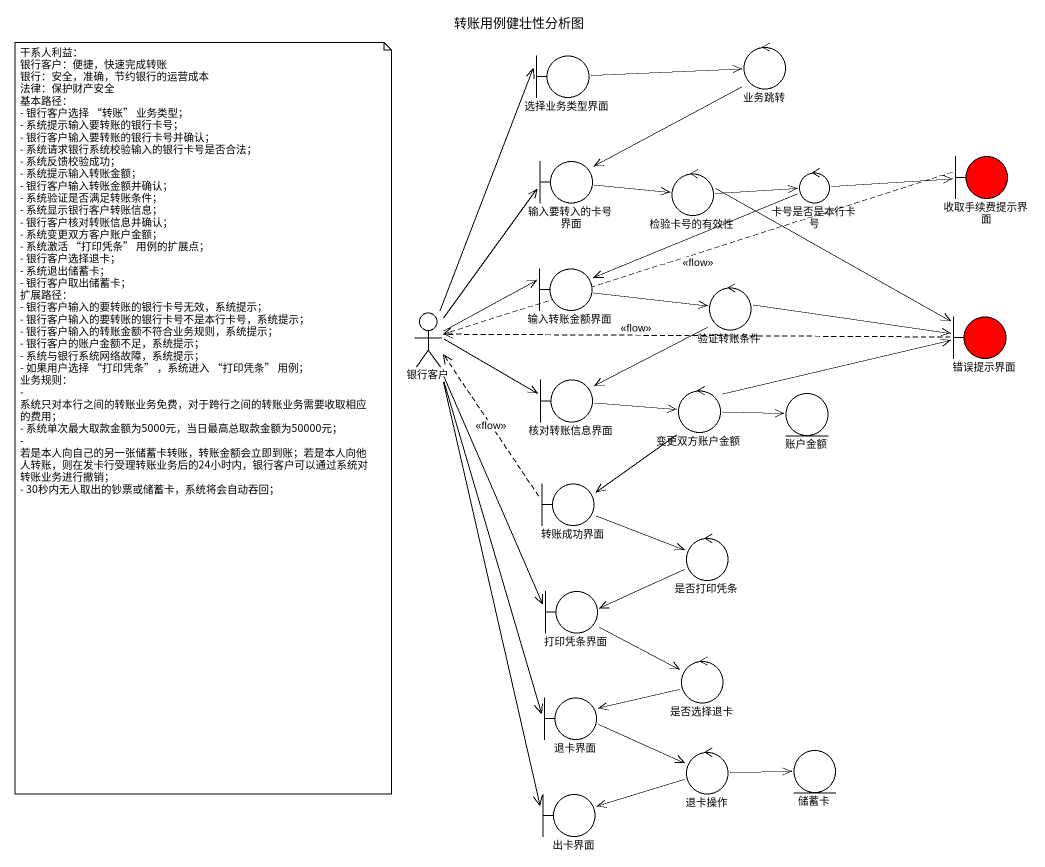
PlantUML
@startuml
title 转账用例健壮性分析图
control 业务跳转
boundary 选择业务类型界面
boundary 输入要转入的卡号界面
control 检验卡号的有效性
control 卡号是否是本行卡号
boundary 收取手续费提示界面 #FF0000
boundary 输入转账金额界面
control 验证转账条件
actor 银行客户
boundary 错误提示界面 #FF0000
boundary 核对转账信息界面
control 变更双方账户金额
entity 账户金额
boundary 转账成功界面
control 是否打印凭条
boundary 打印凭条界面
control 是否选择退卡
boundary 退卡界面
control 退卡操作
entity 储蓄卡
boundary 出卡界面
业务跳转 --> 输入要转入的卡号界面
选择业务类型界面 -right-> 业务跳转
输入要转入的卡号界面 -right-> 检验卡号的有效性
检验卡号的有效性 -right-> 卡号是否是本行卡号
检验卡号的有效性 -right-> 错误提示界面
卡号是否是本行卡号 -right-> 收取手续费提示界面
卡号是否是本行卡号 -left-> 输入转账金额界面
收取手续费提示界面 .left.> 银行客户 : <<flow>>
输入转账金额界面 -right-> 验证转账条件
验证转账条件 -right-> 错误提示界面
验证转账条件 --> 核对转账信息界面
银行客户 -up-> 选择业务类型界面
银行客户 -up-> 输入要转入的卡号界面
银行客户 -right-> 输入转账金额界面
银行客户 -right-> 核对转账信息界面
银行客户 --> 打印凭条界面
银行客户 --> 退卡界面
银行客户 --> 出卡界面
错误提示界面 .left.> 银行客户 : <<flow>>
核对转账信息界面 -right-> 变更双方账户金额
变更双方账户金额 -right-> 错误提示界面
变更双方账户金额 -right-> 账户金额
变更双方账户金额 --> 转账成功界面
转账成功界面 .up.> 银行客户 : <<flow>>
转账成功界面 -right-> 是否打印凭条
是否打印凭条 -left-> 打印凭条界面
打印凭条界面 -right-> 是否选择退卡
是否选择退卡 -left-> 退卡界面
退卡界面 -right-> 退卡操作
退卡操作 -right-> 储蓄卡
退卡操作 -left-> 出卡界面
note as N1
  干系人利益：
  银行客户：便捷，快速完成转账
  银行：安全，准确，节约银行的运营成本
  法律：保护财产安全
  基本路径：
  - 银行客户选择 “转账” 业务类型；
  - 系统提示输入要转账的银行卡号；
  - 银行客户输入要转账的银行卡号并确认；
  - 系统请求银行系统校验输入的银行卡号是否合法；
  - 系统反馈校验成功；
  - 系统提示输入转账金额；
  - 银行客户输入转账金额并确认；
  - 系统验证是否满足转账条件；
  - 系统显示银行客户转账信息；
  - 银行客户核对转账信息并确认；
  - 系统变更双方客户账户金额；
  - 系统激活 “打印凭条” 用例的扩展点；
  - 银行客户选择退卡；
  - 系统退出储蓄卡；
  - 银行客户取出储蓄卡；
  扩展路径：
  - 银行客户输入的要转账的银行卡号无效，系统提示；
  - 银行客户输入的要转账的银行卡号不是本行卡号，系统提示；
  - 银行客户输入的转账金额不符合业务规则，系统提示；
  - 银行客户的账户金额不足，系统提示；
  - 系统与银行系统网络故障，系统提示；
  - 如果用户选择 “打印凭条” ，系统进入 “打印凭条” 用例；
  业务规则：
  - 系统只对本行之间的转账业务免费，对于跨行之间的转账业务需要收取相应的费用；
  - 系统单次最大取款金额为5000元，当日最高总取款金额为50000元；
  - 若是本人向自己的另一张储蓄卡转账，转账金额会立即到账；若是本人向他人转账，则在发卡行受理转账业务后的24小时内，银行客户可以通过系统对转账业务进行撤销；
  - 30秒内无人取出的钞票或储蓄卡，系统将会自动吞回；
end note
@enduml
